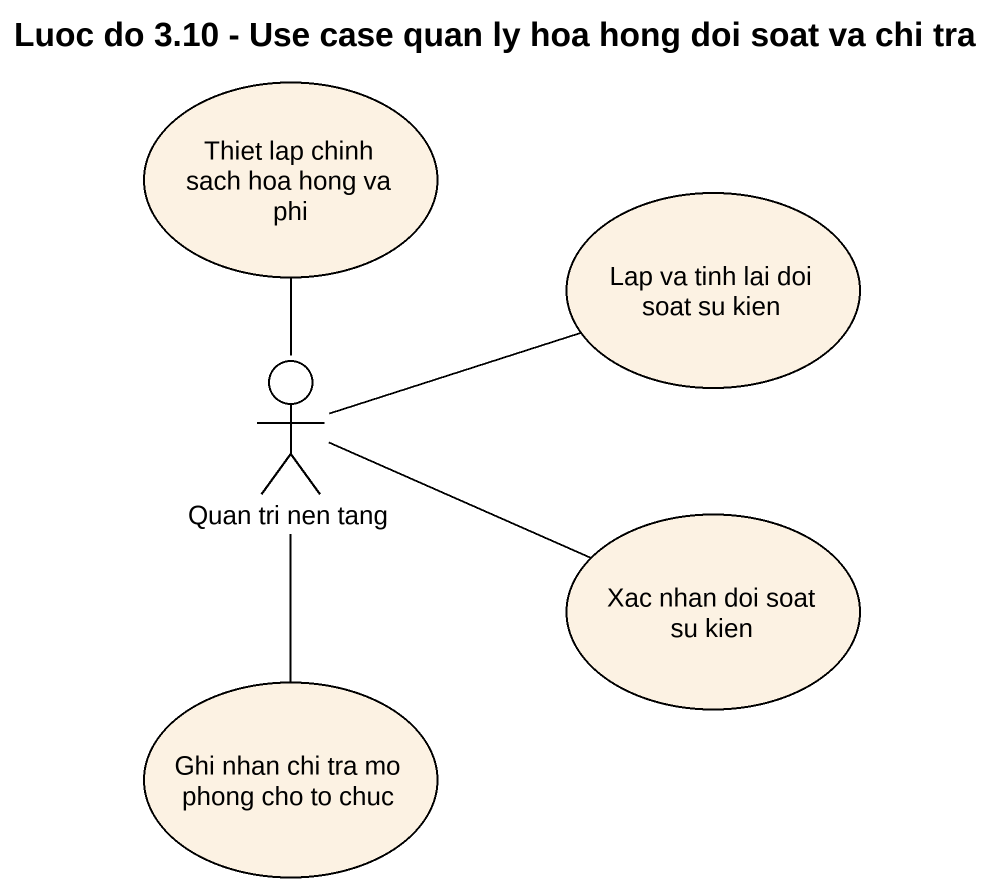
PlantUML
@startuml
title Luoc do 3.10 - Use case quan ly hoa hong doi soat va chi tra
usecase "Thiet lap chinh sach hoa hong va phi" as Thiet_lap_chinh_sach_hoa
usecase "Lap va tinh lai doi soat su kien" as Lap_va_tinh_lai_doi_soat_su
actor "Quan tri nen tang" as Quan_tri_nen_tang
usecase "Xac nhan doi soat su kien" as Xac_nhan_doi_soat_su_kien
usecase "Ghi nhan chi tra mo phong cho to chuc" as Ghi_nhan_chi_tra_mo_phong
Thiet_lap_chinh_sach_hoa -- Quan_tri_nen_tang
Lap_va_tinh_lai_doi_soat_su -left- Quan_tri_nen_tang
Xac_nhan_doi_soat_su_kien -left- Quan_tri_nen_tang
Ghi_nhan_chi_tra_mo_phong -up- Quan_tri_nen_tang
@enduml
